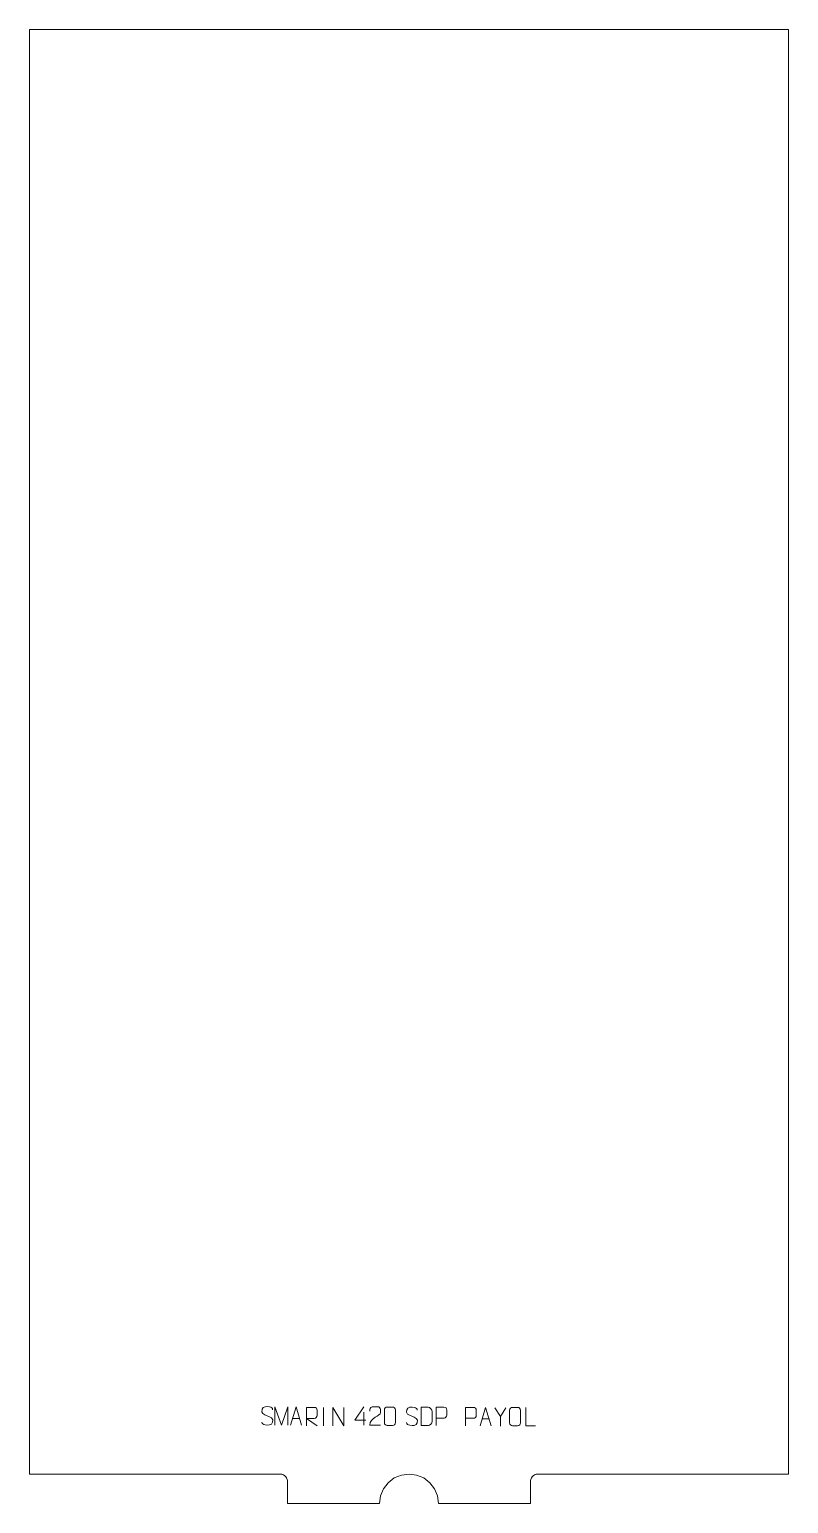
# Model space of a CAD drawing. Header units: millimetres. Extents: x -515 to 515, y -1510 to 490.
import ezdxf

# ---------------------------------------------------------------- set-up
doc = ezdxf.new("R2010")
doc.units = ezdxf.units.MM
doc.header["$MEASUREMENT"] = 0
doc.layers.add('layer 1', color=7, linetype='Continuous')

msp = doc.modelspace()

# ---------------------------------------------------------------- linework, layer by layer
at = {"layer": 'layer 1', "color": 242, "lineweight": 9}
msp.add_open_spline([(165.0005, -1479.9989), (165.0005, -1479.9989), (165.0005, -1509.9992), (165.0005, -1509.9992), (165.0005, -1509.9992), (165.0005, -1509.9992), (40.0011, -1509.9992), (40.0011, -1509.9992), (40.0011, -1509.9992), (40.0011, -1509.9992), (38.6365, -1499.6463), (38.6365, -1499.6463), (38.6365, -1499.6463), (38.6365, -1499.6463), (34.6416, -1489.9983), (34.6416, -1489.9983), (34.6416, -1489.9983), (34.6416, -1489.9983), (28.2836, -1481.7148), (28.2836, -1481.7148), (28.2836, -1481.7148), (28.2836, -1481.7148), (20.0001, -1475.3585), (20.0001, -1475.3585), (20.0001, -1475.3585), (20.0001, -1475.3585), (10.3538, -1471.3618), (10.3538, -1471.3618), (10.3538, -1471.3618), (10.3538, -1471.3618), (0.0009, -1469.999), (0.0009, -1469.999), (0.0009, -1469.999), (0.0009, -1469.999), (-10.352, -1471.3618), (-10.352, -1471.3618), (-10.352, -1471.3618), (-10.352, -1471.3618), (-20.0001, -1475.3585), (-20.0001, -1475.3585), (-20.0001, -1475.3585), (-20.0001, -1475.3585), (-28.284, -1481.7148), (-28.284, -1481.7148), (-28.284, -1481.7148), (-28.284, -1481.7148), (-34.6403, -1489.9983), (-34.6403, -1489.9983), (-34.6403, -1489.9983), (-34.6403, -1489.9983), (-38.637, -1499.6463), (-38.637, -1499.6463), (-38.637, -1499.6463), (-38.637, -1499.6463), (-39.9998, -1509.9992), (-39.9998, -1509.9992), (-39.9998, -1509.9992), (-39.9998, -1509.9992), (-164.9992, -1509.9992), (-164.9992, -1509.9992), (-164.9992, -1509.9992), (-164.9992, -1509.9992), (-164.9992, -1479.9989), (-164.9992, -1479.9989), (-164.9992, -1479.9989), (-164.9992, -1479.9989), (-165.0851, -1478.6937), (-165.0851, -1478.6937), (-165.0851, -1478.6937), (-165.0851, -1478.6937), (-165.3399, -1477.4106), (-165.3399, -1477.4106), (-165.3399, -1477.4106), (-165.3399, -1477.4106), (-165.7616, -1476.171), (-165.7616, -1476.171), (-165.7616, -1476.171), (-165.7616, -1476.171), (-166.3385, -1474.9987), (-166.3385, -1474.9987), (-166.3385, -1474.9987), (-166.3385, -1474.9987), (-167.0668, -1473.9111), (-167.0668, -1473.9111), (-167.0668, -1473.9111), (-167.0668, -1473.9111), (-167.9281, -1472.928), (-167.9281, -1472.928), (-167.9281, -1472.928), (-167.9281, -1472.928), (-168.9112, -1472.0654), (-168.9112, -1472.0654), (-168.9112, -1472.0654), (-168.9112, -1472.0654), (-170.0006, -1471.3383), (-170.0006, -1471.3383), (-170.0006, -1471.3383), (-170.0006, -1471.3383), (-171.1729, -1470.7602), (-171.1729, -1470.7602), (-171.1729, -1470.7602), (-171.1729, -1470.7602), (-172.4108, -1470.3397), (-172.4108, -1470.3397), (-172.4108, -1470.3397), (-172.4108, -1470.3397), (-173.6951, -1470.0832), (-173.6951, -1470.0832), (-173.6951, -1470.0832), (-173.6951, -1470.0832), (-174.999, -1469.999), (-174.999, -1469.999), (-174.999, -1469.999), (-174.999, -1469.999), (-514.9998, -1469.999), (-514.9998, -1469.999), (-514.9998, -1469.999), (-514.9998, -1469.999), (-514.9998, 489.9998), (-514.9998, 489.9998), (-514.9998, 489.9998), (-514.9998, 489.9998), (514.9998, 489.9998), (514.9998, 489.9998), (514.9998, 489.9998), (514.9998, 489.9998), (514.9998, -1469.999), (514.9998, -1469.999), (514.9998, -1469.999), (514.9998, -1469.999), (175.0003, -1469.999), (175.0003, -1469.999), (175.0003, -1469.999), (175.0003, -1469.999), (173.6951, -1470.0832), (173.6951, -1470.0832), (173.6951, -1470.0832), (173.6951, -1470.0832), (172.4121, -1470.3397), (172.4121, -1470.3397), (172.4121, -1470.3397), (172.4121, -1470.3397), (171.1725, -1470.7602), (171.1725, -1470.7602), (171.1725, -1470.7602), (171.1725, -1470.7602), (170.0002, -1471.3383), (170.0002, -1471.3383), (170.0002, -1471.3383), (170.0002, -1471.3383), (168.9125, -1472.0654), (168.9125, -1472.0654), (168.9125, -1472.0654), (168.9125, -1472.0654), (167.9294, -1472.928), (167.9294, -1472.928), (167.9294, -1472.928), (167.9294, -1472.928), (167.0668, -1473.9111), (167.0668, -1473.9111), (167.0668, -1473.9111), (167.0668, -1473.9111), (166.3398, -1474.9987), (166.3398, -1474.9987), (166.3398, -1474.9987), (166.3398, -1474.9987), (165.7616, -1476.171), (165.7616, -1476.171), (165.7616, -1476.171), (165.7616, -1476.171), (165.3412, -1477.4106), (165.3412, -1477.4106), (165.3412, -1477.4106), (165.3412, -1477.4106), (165.0851, -1478.6937), (165.0851, -1478.6937), (165.0851, -1478.6937), (165.0851, -1478.6937), (165.0005, -1479.9989), (165.0005, -1479.9989)], degree=3, knots=[0, 0, 0, 0, 0.02173913, 0.02173913, 0.02173913, 0.02173913, 0.043478261, 0.043478261, 0.043478261, 0.043478261, 0.065217391, 0.065217391, 0.065217391, 0.065217391, 0.086956522, 0.086956522, 0.086956522, 0.086956522, 0.108695652, 0.108695652, 0.108695652, 0.108695652, 0.130434783, 0.130434783, 0.130434783, 0.130434783, 0.152173913, 0.152173913, 0.152173913, 0.152173913, 0.173913043, 0.173913043, 0.173913043, 0.173913043, 0.195652174, 0.195652174, 0.195652174, 0.195652174, 0.217391304, 0.217391304, 0.217391304, 0.217391304, 0.239130435, 0.239130435, 0.239130435, 0.239130435, 0.260869565, 0.260869565, 0.260869565, 0.260869565, 0.282608696, 0.282608696, 0.282608696, 0.282608696, 0.304347826, 0.304347826, 0.304347826, 0.304347826, 0.326086957, 0.326086957, 0.326086957, 0.326086957, 0.347826087, 0.347826087, 0.347826087, 0.347826087, 0.369565217, 0.369565217, 0.369565217, 0.369565217, 0.391304348, 0.391304348, 0.391304348, 0.391304348, 0.413043478, 0.413043478, 0.413043478, 0.413043478, 0.434782609, 0.434782609, 0.434782609, 0.434782609, 0.456521739, 0.456521739, 0.456521739, 0.456521739, 0.47826087, 0.47826087, 0.47826087, 0.47826087, 0.5, 0.5, 0.5, 0.5, 0.52173913, 0.52173913, 0.52173913, 0.52173913, 0.543478261, 0.543478261, 0.543478261, 0.543478261, 0.565217391, 0.565217391, 0.565217391, 0.565217391, 0.586956522, 0.586956522, 0.586956522, 0.586956522, 0.608695652, 0.608695652, 0.608695652, 0.608695652, 0.630434783, 0.630434783, 0.630434783, 0.630434783, 0.652173913, 0.652173913, 0.652173913, 0.652173913, 0.673913043, 0.673913043, 0.673913043, 0.673913043, 0.695652174, 0.695652174, 0.695652174, 0.695652174, 0.717391304, 0.717391304, 0.717391304, 0.717391304, 0.739130435, 0.739130435, 0.739130435, 0.739130435, 0.760869565, 0.760869565, 0.760869565, 0.760869565, 0.782608696, 0.782608696, 0.782608696, 0.782608696, 0.804347826, 0.804347826, 0.804347826, 0.804347826, 0.826086957, 0.826086957, 0.826086957, 0.826086957, 0.847826087, 0.847826087, 0.847826087, 0.847826087, 0.869565217, 0.869565217, 0.869565217, 0.869565217, 0.891304348, 0.891304348, 0.891304348, 0.891304348, 0.913043478, 0.913043478, 0.913043478, 0.913043478, 0.934782609, 0.934782609, 0.934782609, 0.934782609, 0.956521739, 0.956521739, 0.956521739, 0.956521739, 1, 1, 1, 1], dxfattribs=at)
at = {"layer": 'layer 1', "color": 250, "lineweight": 9}
for points, knots in [([(-192.2881, -1390.8301), (-196.5364, -1389.3597), (-201.4445, -1387.5639), (-199.4394, -1382.0436), (-199.4394, -1382.0436), (-197.9359, -1377.9037), (-192.7223, -1378.2922), (-189.1187, -1378.8933), (-189.1187, -1378.8933), (-186.2581, -1379.3705), (-185.3934, -1380.5837), (-185.0828, -1382.6678)], [0, 0, 0, 0, 0.25, 0.25, 0.25, 0.25, 0.5, 0.5, 0.5, 0.5, 1, 1, 1, 1]), ([(-182.0573, -1403.7509), (-182.0573, -1403.7509), (-182.0573, -1378.793), (-182.0573, -1378.793), (-182.0573, -1378.793), (-182.0573, -1378.793), (-173.1322, -1403.7509), (-173.1322, -1403.7509), (-173.1322, -1403.7509), (-173.1322, -1403.7509), (-164.3723, -1378.7935), (-164.3723, -1378.7935), (-164.3723, -1378.7935), (-164.3723, -1378.7935), (-164.3723, -1403.7509), (-164.3723, -1403.7509)], [0, 0, 0, 0, 0.2, 0.2, 0.2, 0.2, 0.4, 0.4, 0.4, 0.4, 0.6, 0.6, 0.6, 0.6, 1, 1, 1, 1]), ([(-160.6853, -1403.7487), (-160.6853, -1403.7487), (-153.3143, -1378.7952), (-153.3143, -1378.7952), (-153.3143, -1378.7952), (-153.3143, -1378.7952), (-145.7444, -1403.7487), (-145.7444, -1403.7487)], [0, 0, 0, 0, 0.333333333, 0.333333333, 0.333333333, 0.333333333, 1, 1, 1, 1]), ([(-139.3027, -1404.5914), (-139.3027, -1404.5914), (-139.3027, -1379.6379), (-139.3027, -1379.6379), (-139.3027, -1379.6379), (-135.7079, -1379.6379), (-132.1124, -1379.6379), (-128.5172, -1379.6379), (-128.5172, -1379.6379), (-126.1919, -1379.6756), (-124.6346, -1381.1656), (-124.6387, -1383.532), (-124.6387, -1383.532), (-124.6391, -1385.5675), (-124.6391, -1388.6269), (-124.6387, -1390.6629), (-124.6387, -1390.6629), (-124.6452, -1392.5384), (-126.4575, -1394.4802), (-128.467, -1394.4993), (-128.467, -1394.4993), (-128.467, -1394.4993), (-139.3027, -1394.4993), (-139.3027, -1394.4993), (-139.3027, -1394.4993), (-139.3027, -1394.4993), (-124.648, -1404.5914), (-124.648, -1404.5914)], [0, 0, 0, 0, 0.125, 0.125, 0.125, 0.125, 0.25, 0.25, 0.25, 0.25, 0.375, 0.375, 0.375, 0.375, 0.5, 0.5, 0.5, 0.5, 0.625, 0.625, 0.625, 0.625, 0.75, 0.75, 0.75, 0.75, 1, 1, 1, 1]), ([(-103.298, -1404.5914), (-103.298, -1404.5914), (-103.298, -1379.6379), (-103.298, -1379.6379), (-103.298, -1379.6379), (-103.298, -1379.6379), (-88.6432, -1404.5914), (-88.6432, -1404.5914), (-88.6432, -1404.5914), (-88.6432, -1404.5914), (-88.6432, -1379.6379), (-88.6432, -1379.6379)], [0, 0, 0, 0, 0.25, 0.25, 0.25, 0.25, 0.5, 0.5, 0.5, 0.5, 1, 1, 1, 1]), ([(-58.5598, -1396.6981), (-58.5598, -1396.6981), (-73.3815, -1396.6981), (-73.3815, -1396.6981), (-73.3815, -1396.6981), (-73.3815, -1396.6981), (-61.5039, -1378.6276), (-61.5039, -1378.6276)], [0, 0, 0, 0, 0.333333333, 0.333333333, 0.333333333, 0.333333333, 1, 1, 1, 1]), ([(-38.5993, -1403.6018), (-43.5137, -1403.6015), (-48.4281, -1403.6015), (-53.3422, -1403.6018), (-53.3422, -1403.6018), (-53.3422, -1393.6695), (-38.6912, -1391.0283), (-38.5993, -1386.718), (-38.5993, -1386.718), (-38.5996, -1385.2939), (-38.5996, -1383.8702), (-38.5993, -1382.4469), (-38.5993, -1382.4469), (-38.6162, -1380.3698), (-40.739, -1378.645), (-42.41, -1378.6277), (-42.41, -1378.6277), (-44.4832, -1378.6281), (-46.5561, -1378.6281), (-48.6285, -1378.6277), (-48.6285, -1378.6277), (-50.4506, -1378.6112), (-53.2753, -1380.4033), (-53.3422, -1382.4969), (-53.3422, -1382.4969), (-53.3422, -1382.4969), (-53.3422, -1384.5517), (-53.3422, -1384.5517)], [0, 0, 0, 0, 0.125, 0.125, 0.125, 0.125, 0.25, 0.25, 0.25, 0.25, 0.375, 0.375, 0.375, 0.375, 0.5, 0.5, 0.5, 0.5, 0.625, 0.625, 0.625, 0.625, 0.75, 0.75, 0.75, 0.75, 1, 1, 1, 1]), ([(-29.4103, -1379.1147), (-27.0442, -1379.1147), (-24.6777, -1379.1147), (-22.3112, -1379.1147), (-22.3112, -1379.1147), (-20.3307, -1379.0791), (-18.3047, -1380.5734), (-18.2776, -1383.0155), (-18.2776, -1383.0155), (-18.278, -1388.7729), (-18.278, -1394.5307), (-18.2776, -1400.2889), (-18.2776, -1400.2889), (-18.4197, -1402.6165), (-20.1261, -1404.0988), (-22.3112, -1404.1096), (-22.3112, -1404.1096), (-24.6836, -1404.1092), (-27.056, -1404.1092), (-29.428, -1404.1096), (-29.428, -1404.1096), (-31.3865, -1404.2152), (-33.3929, -1402.3273), (-33.3815, -1400.3063), (-33.3815, -1400.3063), (-33.3811, -1394.5257), (-33.3811, -1388.7454), (-33.3815, -1382.9656), (-33.3815, -1382.9656), (-33.3772, -1380.8236), (-31.6001, -1379.1011), (-29.4103, -1379.1147)], [0, 0, 0, 0, 0.111111111, 0.111111111, 0.111111111, 0.111111111, 0.222222222, 0.222222222, 0.222222222, 0.222222222, 0.333333333, 0.333333333, 0.333333333, 0.333333333, 0.444444444, 0.444444444, 0.444444444, 0.444444444, 0.555555556, 0.555555556, 0.555555556, 0.555555556, 0.666666667, 0.666666667, 0.666666667, 0.666666667, 0.777777778, 0.777777778, 0.777777778, 0.777777778, 1, 1, 1, 1]), ([(4.0305, -1391.5415), (-0.2178, -1390.0711), (-5.1259, -1388.2753), (-3.1208, -1382.755), (-3.1208, -1382.755), (-1.6173, -1378.6151), (3.5963, -1379.0036), (7.1999, -1379.6047), (7.1999, -1379.6047), (10.0605, -1380.0819), (10.9252, -1381.2951), (11.2358, -1383.3792)], [0, 0, 0, 0, 0.25, 0.25, 0.25, 0.25, 0.5, 0.5, 0.5, 0.5, 1, 1, 1, 1]), ([(16.6327, -1404.164), (18.9645, -1404.1636), (23.9147, -1404.1876), (26.2462, -1404.1879), (26.2462, -1404.1879), (28.1712, -1404.2933), (31.4898, -1400.7517), (31.4786, -1398.7344), (31.4786, -1398.7344), (31.4782, -1392.9643), (31.4782, -1390.7946), (31.4786, -1385.0253), (31.4786, -1385.0253), (31.4743, -1382.8872), (28.0998, -1379.2271), (25.9474, -1379.2406), (25.9474, -1379.2406), (23.6217, -1379.2406), (18.8974, -1379.2406), (16.5713, -1379.2406), (16.5713, -1379.2406), (16.5717, -1384.9875), (16.633, -1398.4167), (16.6327, -1404.164)], [0, 0, 0, 0, 0.142857143, 0.142857143, 0.142857143, 0.142857143, 0.285714286, 0.285714286, 0.285714286, 0.285714286, 0.428571429, 0.428571429, 0.428571429, 0.428571429, 0.571428571, 0.571428571, 0.571428571, 0.571428571, 0.714285714, 0.714285714, 0.714285714, 0.714285714, 1, 1, 1, 1]), ([(36.6929, -1404.1922), (36.6929, -1404.1922), (36.6929, -1379.2386), (36.6929, -1379.2386), (36.6929, -1379.2386), (40.2879, -1379.2386), (43.8832, -1379.2386), (47.4786, -1379.2386), (47.4786, -1379.2386), (49.8038, -1379.2765), (51.3612, -1380.7666), (51.357, -1383.1327), (51.357, -1383.1327), (51.3566, -1385.1684), (51.3566, -1388.2277), (51.357, -1390.2637), (51.357, -1390.2637), (51.3505, -1392.1391), (49.5383, -1394.081), (47.5287, -1394.1001), (47.5287, -1394.1001), (47.5287, -1394.1001), (36.6929, -1394.1001), (36.6929, -1394.1001)], [0, 0, 0, 0, 0.142857143, 0.142857143, 0.142857143, 0.142857143, 0.285714286, 0.285714286, 0.285714286, 0.285714286, 0.428571429, 0.428571429, 0.428571429, 0.428571429, 0.571428571, 0.571428571, 0.571428571, 0.571428571, 0.714285714, 0.714285714, 0.714285714, 0.714285714, 1, 1, 1, 1]), ([(76.6496, -1404.4961), (76.6496, -1404.4961), (76.6496, -1379.5425), (76.6496, -1379.5425), (76.6496, -1379.5425), (80.2446, -1379.5425), (83.8399, -1379.5425), (87.4353, -1379.5425), (87.4353, -1379.5425), (89.7605, -1379.5804), (91.3179, -1381.0705), (91.3137, -1383.4366), (91.3137, -1383.4366), (91.3133, -1385.4723), (91.3133, -1388.5316), (91.3137, -1390.5676), (91.3137, -1390.5676), (91.3072, -1392.443), (89.495, -1394.3849), (87.4854, -1394.404), (87.4854, -1394.404), (87.4854, -1394.404), (76.6496, -1394.404), (76.6496, -1394.404)], [0, 0, 0, 0, 0.142857143, 0.142857143, 0.142857143, 0.142857143, 0.285714286, 0.285714286, 0.285714286, 0.285714286, 0.428571429, 0.428571429, 0.428571429, 0.428571429, 0.571428571, 0.571428571, 0.571428571, 0.571428571, 0.714285714, 0.714285714, 0.714285714, 0.714285714, 1, 1, 1, 1]), ([(96.5112, -1404.496), (96.5112, -1404.496), (103.8822, -1379.5425), (103.8822, -1379.5425), (103.8822, -1379.5425), (103.8822, -1379.5425), (111.4521, -1404.496), (111.4521, -1404.496)], [0, 0, 0, 0, 0.333333333, 0.333333333, 0.333333333, 0.333333333, 1, 1, 1, 1]), ([(140.462, -1379.5428), (142.7877, -1379.5428), (145.1138, -1379.5428), (147.4399, -1379.5428), (147.4399, -1379.5428), (149.3865, -1379.5072), (151.3779, -1380.9988), (151.4046, -1383.4364), (151.4046, -1383.4364), (151.4042, -1389.1833), (151.4042, -1394.9306), (151.4046, -1400.6783), (151.4046, -1400.6783), (151.2648, -1403.0017), (149.5876, -1404.4813), (147.4399, -1404.4921), (147.4399, -1404.4921), (145.108, -1404.4917), (142.7761, -1404.4917), (140.4446, -1404.4921), (140.4446, -1404.4921), (138.5196, -1404.5975), (136.5475, -1402.713), (136.5587, -1400.6957), (136.5587, -1400.6957), (136.559, -1394.9256), (136.559, -1389.1559), (136.5587, -1383.3866), (136.5587, -1383.3866), (136.5629, -1381.2485), (138.3096, -1379.5293), (140.462, -1379.5428)], [0, 0, 0, 0, 0.111111111, 0.111111111, 0.111111111, 0.111111111, 0.222222222, 0.222222222, 0.222222222, 0.222222222, 0.333333333, 0.333333333, 0.333333333, 0.333333333, 0.444444444, 0.444444444, 0.444444444, 0.444444444, 0.555555556, 0.555555556, 0.555555556, 0.555555556, 0.666666667, 0.666666667, 0.666666667, 0.666666667, 0.777777778, 0.777777778, 0.777777778, 0.777777778, 1, 1, 1, 1]), ([(171.508, -1404.5179), (171.508, -1404.5179), (158.5589, -1404.5179), (158.5589, -1404.5179), (158.5589, -1404.5179), (158.5589, -1404.5179), (158.5589, -1379.5643), (158.5589, -1379.5643)], [0, 0, 0, 0, 0.333333333, 0.333333333, 0.333333333, 0.333333333, 1, 1, 1, 1]), ([(-192.2881, -1390.8302), (-188.2695, -1392.4769), (-183.24, -1394.3652), (-185.074, -1399.7255), (-185.074, -1399.7255), (-186.5338, -1403.9919), (-191.4446, -1403.7352), (-195.1707, -1403.1805), (-195.1707, -1403.1805), (-197.9207, -1402.7707), (-199.1416, -1401.5572), (-199.5196, -1399.445)], [0, 0, 0, 0, 0.25, 0.25, 0.25, 0.25, 0.5, 0.5, 0.5, 0.5, 1, 1, 1, 1]), ([(4.0305, -1391.5416), (8.0491, -1393.1883), (13.0786, -1395.0766), (11.2446, -1400.4369), (11.2446, -1400.4369), (9.7848, -1404.7033), (4.874, -1404.4466), (1.1479, -1403.8919), (1.1479, -1403.8919), (-1.6021, -1403.4821), (-2.823, -1402.2686), (-3.201, -1400.1564)], [0, 0, 0, 0, 0.25, 0.25, 0.25, 0.25, 0.5, 0.5, 0.5, 0.5, 1, 1, 1, 1]), ([(131.304, -1380.1206), (131.304, -1380.1206), (123.9816, -1392.0193), (123.9816, -1392.0193), (123.9816, -1392.0193), (123.9816, -1392.0193), (123.9823, -1405.0742), (123.9823, -1405.0742)], [0, 0, 0, 0, 0.333333333, 0.333333333, 0.333333333, 0.333333333, 1, 1, 1, 1])]:
    msp.add_open_spline(points, degree=3, knots=knots, dxfattribs=at)
for points in [[(-115.9706, -1379.6276), (-115.9706, -1379.6276), (-115.9706, -1404.6017), (-115.9706, -1404.6017)], [(-157.9627, -1394.4993), (-157.9627, -1394.4993), (-148.467, -1394.4993), (-148.467, -1394.4993)], [(-61.5039, -1385.937), (-61.5039, -1385.937), (-61.5039, -1403.6017), (-61.5039, -1403.6017)], [(99.2338, -1395.2466), (99.2338, -1395.2466), (108.7295, -1395.2466), (108.7295, -1395.2466)], [(123.9816, -1392.0193), (123.9816, -1392.0193), (116.6607, -1380.1206), (116.6607, -1380.1206)]]:
    msp.add_open_spline(points, degree=3, dxfattribs=at)

doc.saveas('drawing.dxf')
